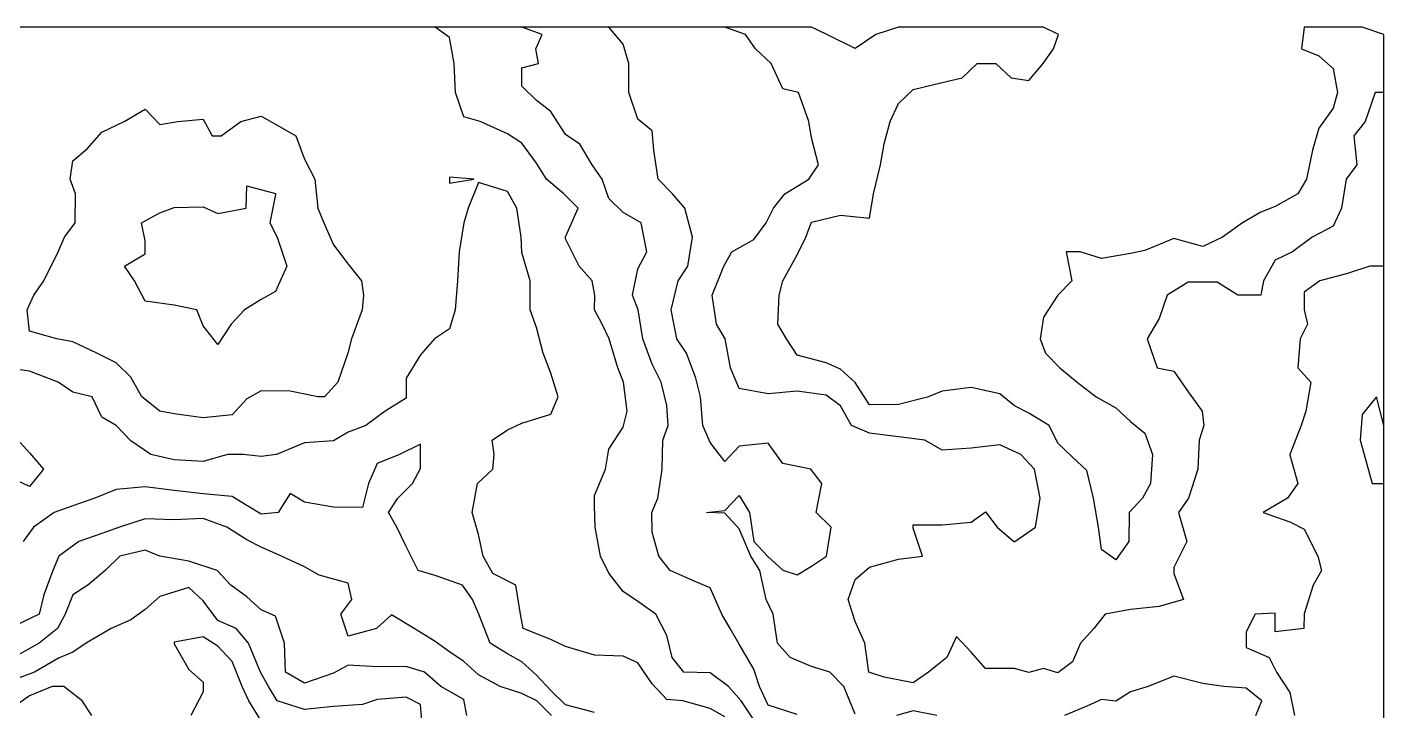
# Model space of a CAD drawing. Header units: metres. Extents: x -40 to 16440, y -40 to 16680.
# Drawn here: x 8948 to 16440, y 12906 to 16680 of the extents above; entities that cross this region are included whole.
import ezdxf

# ---------------------------------------------------------------- set-up
doc = ezdxf.new("R2010")
doc.units = ezdxf.units.M
doc.layers.add('CURVAS_INTERMEDIARIAS_50M', color=8, linetype='CONTINUOUS')
doc.layers.add('CURVAS_MESTRAS_250M', color=1, linetype='CONTINUOUS')

msp = doc.modelspace()

# ---------------------------------------------------------------- linework, layer by layer
at = {"layer": 'CURVAS_INTERMEDIARIAS_50M'}
for points in [[(16440, 12800), (16440, 12960), (16440, 13120), (16440, 13280), (16440, 13440), (16440, 13600), (16440, 13760), (16440, 13920), (16440, 14080), (16440, 14240), (16440, 14400), (16440, 14560), (16440, 14720), (16440, 14880), (16440, 15040), (16440, 15200), (16440, 15360), (16440, 15520), (16440, 15680), (16440, 15840), (16440, 16000), (16440, 16160), (16440, 16320), (16440, 16480), (16440, 16640), (16320, 16680), (16160, 16680), (16000, 16680), (15984.6, 16560), (16080, 16522.26), (16160, 16452.58), (16183.6, 16320), (16160, 16233.58), (16080, 16123.02), (16045.89, 16000), (16013.48, 15840), (15965.53, 15760), (15840, 15690.28), (15760, 15659), (15659.43, 15600), (15548.33, 15520), (15440, 15469.84), (15280, 15514.05), (15120, 15446.44), (15040, 15430.27), (14880, 15403.22), (14762.91, 15440), (14685.72, 15440), (14716.4, 15280), (14640, 15199.89), (14560, 15079.34), (14541.05, 14960), (14571.32, 14880), (14650.63, 14800), (14746.69, 14720), (14851.54, 14640), (14960, 14578.06), (15040, 14503.84), (15120, 14437.95), (15162.03, 14320), (15151.06, 14160), (15106.49, 14080), (15032.77, 14000), (15030.97, 13840), (14960, 13739.94), (14880, 13795.41), (14864.76, 13920), (14836.26, 14080), (14800, 14232.93), (14720, 14305.25), (14640, 14382.76), (14591.32, 14480), (14480, 14548.57), (14400, 14589.8), (14320, 14655.26), (14160, 14691.16), (14000, 14670.41), (13920, 14637.07), (13760, 14597.52), (13600, 14595.3), (13520, 14717.79), (13440, 14792.17), (13360, 14827.56), (13200, 14868.78), (13140.55, 14960), (13093.78, 15040), (13101.09, 15200), (13121.03, 15280), (13200, 15422.58), (13247.78, 15520), (13280, 15602.57), (13440, 15641.19), (13600, 15626.19), (13621.49, 15760), (13660.18, 15920), (13680, 16035.1), (13714.14, 16160), (13760, 16259.15), (13840, 16335.16), (14000, 16374.46), (14110.34, 16400), (14194.57, 16480), (14296.93, 16480), (14381.79, 16400), (14480, 16385.16), (14558.57, 16480), (14615.68, 16560), (14642.97, 16640), (14560, 16680), (14400, 16680), (14240, 16680), (14080, 16680), (13920, 16680), (13760, 16680), (13635.04, 16640), (13520, 16562.58), (13363.5, 16640), (13280, 16680), (13120, 16680), (12960, 16680), (12800, 16680), (12640, 16680), (12480, 16680), (12320, 16680), (12160, 16680), (12000, 16680), (11840, 16680), (11680, 16680), (11520, 16680), (11360, 16680), (11200, 16680), (11040, 16680), (10880, 16680), (10720, 16680), (10560, 16680), (10400, 16680), (10240, 16680), (10080, 16680), (9920, 16680), (9760, 16680), (9600, 16680), (9440, 16680), (9280, 16680), (9120, 16680), (8960, 16680), (8800, 16680)], [(13520, 12887.66), (13458.09, 13040), (13380.33, 13120), (13280, 13149.93), (13162.22, 13200), (13091.68, 13280), (13067.61, 13440), (13029.59, 13520), (12993.03, 13680), (12944.77, 13760), (12880, 13910.88), (12800, 13996.41), (12698.64, 14000), (12800, 14010.96), (12880, 14093.56), (12936.84, 14000), (12960, 13840.09), (13035.49, 13760), (13120, 13682.25), (13200, 13656.6), (13280, 13704.94), (13361.58, 13760), (13388.63, 13920), (13304.68, 14000), (13336.04, 14160), (13275.25, 14240), (13120, 14270.55), (13040, 14382.75), (12880, 14367.27), (12800, 14282.37), (12720, 14387.06), (12678.43, 14480), (12665.93, 14640), (12640, 14742.16), (12589.45, 14880), (12535.84, 14960), (12504.02, 15120), (12543.25, 15280), (12597.13, 15360), (12622.08, 15520), (12579.74, 15680), (12510.77, 15760), (12432.32, 15840), (12408.07, 16000), (12400, 16107.23), (12320, 16171.2), (12269.83, 16320), (12270.51, 16480), (12240, 16586.02), (12160, 16680), (12000, 16680), (11840, 16680), (11680, 16680), (11520, 16680), (11360, 16680), (11200, 16680), (11040, 16680), (10880, 16680), (10720, 16680), (10560, 16680), (10400, 16680), (10240, 16680), (10080, 16680), (9920, 16680), (9760, 16680), (9600, 16680), (9440, 16680), (9280, 16680), (9120, 16680), (8960, 16680), (8800, 16680)], [(13200, 12885.84), (13040, 12936.31), (12992.71, 13040), (12960, 13135.35), (12880, 13274.34), (12829.33, 13360), (12784.15, 13440), (12720, 13584.55), (12640, 13617.03), (12499.4, 13680), (12435.96, 13760), (12400, 13892.81), (12396.72, 14000), (12430.68, 14080), (12454.76, 14240), (12457.6, 14400), (12487.69, 14480), (12480, 14591.48), (12448.05, 14720), (12400, 14820.31), (12347.91, 14960), (12321.94, 15120), (12289.84, 15200), (12320, 15345.71), (12370.4, 15440), (12337.74, 15600), (12240, 15657.3), (12160, 15734.01), (12123.97, 15840), (12067.94, 15920), (12000, 16034.48), (11920, 16086.8), (11840, 16213.56), (11760, 16274.68), (11680, 16354.24), (11680, 16455.42), (11770.98, 16480), (11756.24, 16560), (11791.5, 16640), (11680, 16680), (11520, 16680), (11360, 16680), (11200, 16680), (11040, 16680), (10880, 16680), (10720, 16680), (10560, 16680), (10400, 16680), (10240, 16680), (10080, 16680), (9920, 16680), (9760, 16680), (9600, 16680), (9440, 16680), (9280, 16680), (9120, 16680), (8960, 16680), (8800, 16680)], [(12960, 12856.06), (12890.14, 12960), (12820.51, 13040), (12720, 13116.05), (12574.6, 13120), (12508.99, 13200), (12480, 13322.25), (12419.69, 13440), (12320, 13508.58), (12240, 13564.68), (12160, 13665.26), (12114.65, 13760), (12083.57, 13920), (12080, 14039.04), (12080, 14094.83), (12142.34, 14240), (12160, 14350.28), (12240, 14471.97), (12261.9, 14560), (12240.36, 14720), (12208.89, 14800), (12161.54, 14960), (12123.19, 15040), (12079.96, 15120), (12082.41, 15200), (12068.57, 15280), (11995.57, 15360), (11920, 15511.66), (11920, 15522.15), (11991.24, 15680), (11911.09, 15760), (11815.12, 15840), (11760, 15929.88), (11680, 16039.18), (11600, 16091.25), (11448.99, 16160), (11360, 16185.44), (11312.49, 16320), (11306.06, 16480), (11280, 16622.96), (11200, 16680), (11040, 16680), (10880, 16680), (10720, 16680), (10560, 16680), (10400, 16680), (10240, 16680), (10080, 16680), (9920, 16680), (9760, 16680), (9600, 16680), (9440, 16680), (9280, 16680), (9120, 16680), (8960, 16680), (8800, 16680)], [(12800, 12872.47), (12720, 12918.62), (12567.78, 12960), (12480, 12967.34), (12400, 13053.81), (12320, 13170.73), (12240, 13206.55), (12080, 13213.19), (11920, 13261.02), (11840, 13299.15), (11687.5, 13360), (11672.69, 13440), (11646.2, 13600), (11520, 13663.41), (11466.44, 13760), (11440, 13878.32), (11405.49, 14000), (11433.9, 14160), (11520, 14239.1), (11526.26, 14320), (11515.82, 14400), (11600, 14456.36), (11680, 14492.91), (11840, 14543.43), (11881.01, 14640), (11840, 14769.37), (11797.21, 14880), (11760, 15022.79), (11724.76, 15120), (11724.8, 15280), (11680, 15436.33), (11676.42, 15520), (11651.18, 15680), (11600, 15772.43), (11440, 15822.29), (11383.16, 15680), (11360, 15599.22), (11332.79, 15440), (11323.61, 15280), (11311.47, 15120), (11280, 15013.65), (11196.55, 14960), (11120, 14870.93), (11040, 14741.94), (11040, 14657.06), (11040, 14632.27), (10925.18, 14560), (10818.55, 14480), (10720, 14443.22), (10640, 14395.36), (10480, 14384.46), (10324.3, 14320), (10240, 14310), (10141.02, 14320), (10053.9, 14320), (9920, 14282.73), (9760, 14291.69), (9630.89, 14320), (9520, 14396.03), (9440.16, 14480), (9360, 14526.9), (9306.17, 14640), (9200, 14664.84), (9118.14, 14720), (8960, 14781.21), (8829.91, 14800)], [(16440, 12800), (16440, 12960), (16440, 13120), (16440, 13280), (16440, 13440), (16440, 13600), (16440, 13760), (16440, 13920), (16440, 14080), (16440, 14240), (16440, 14400), (16440, 14560), (16440, 14720), (16440, 14880), (16440, 15040), (16440, 15200), (16440, 15360), (16363.2, 15360), (16240, 15320.21), (16086.11, 15280), (16000, 15217.34), (15999.61, 15120), (16017.43, 15040), (15977.33, 14960), (15965.62, 14800), (16036.59, 14720), (16008.27, 14560), (15984.22, 14480), (15920, 14320.39), (15920, 14318.51), (15964.68, 14160), (15908.75, 14080), (15773.85, 14000), (15920, 13948.48), (16000, 13908.91), (16075.39, 13760), (16095.75, 13680), (16048.86, 13600), (16000, 13440.96), (15998.52, 13360), (15840, 13341.05), (15840, 13426.08), (15840, 13444.5), (15728.43, 13440), (15680, 13342.6), (15680, 13256.01), (15806.88, 13200), (15846.59, 13120), (15920, 13007.61), (15947.22, 12880)], [(11843.29, 12880), (11762.82, 12960), (11680, 13001.69), (11560.09, 13040), (11440, 13105.05), (11360, 13177.21), (11280, 13231.24), (11200, 13288.38), (11085.1, 13360), (10960, 13436.18), (10876.63, 13360), (10720, 13317.21), (10680.55, 13440), (10741.3, 13520), (10720, 13609.77), (10560, 13655.05), (10480, 13700.46), (10352.96, 13760), (10240, 13809.01), (10160, 13849.17), (10051.31, 13920), (9920, 13967.38), (9760, 13960.19), (9600, 13965.36), (9458.2, 13920), (9360, 13885.43), (9232.28, 13840), (9122.08, 13760), (9089.11, 13680), (9040, 13546.91), (9014.01, 13440), (8880, 13375.04)], [(11374.89, 12880), (11360, 12967.68), (11233.08, 13040), (11141.09, 13120), (11040, 13149.62), (10880, 13148.24), (10720, 13158.56), (10640, 13113.5), (10480, 13057.72), (10374.19, 13120), (10368.86, 13280), (10320, 13428.32), (10240, 13463.55), (10160, 13535.28), (10073.2, 13600), (9996.99, 13680), (9840, 13732.8), (9680, 13759.03), (9600, 13792), (9460.36, 13760), (9378.99, 13680), (9283, 13600), (9200, 13546.43), (9156.93, 13440), (9115, 13360), (9014.41, 13280), (8880, 13203.88)], [(11131.78, 12800), (11120, 12941.45), (11040, 12980.83), (10880, 12967.97), (10800, 12939.83), (10640, 12929.88), (10480, 12913.57), (10329.23, 12960), (10280.95, 13040), (10235.75, 13120), (10170.37, 13280), (10101.52, 13360), (10000, 13403.66), (9920, 13512.06), (9840, 13586.53), (9680, 13535.95), (9600, 13465.51), (9520, 13408.02), (9410.77, 13360), (9280, 13283.12), (9200, 13229.33), (9120, 13196.28), (8987.56, 13120), (8880, 13078.05)], [(10240, 12849.71), (10172.43, 12960), (10135.33, 13040), (10080, 13177.39), (10000, 13262.99), (9920, 13314.49), (9760, 13285.14), (9760, 13275.27), (9840, 13134.59), (9920, 13063.52), (9920, 13009.69), (9851.79, 12880)], [(9305.4, 12880), (9251.74, 12960), (9149.69, 13040), (9086.27, 13040), (8960, 12989.1), (8880, 12930.67)], [(15733.44, 12880), (15765.9, 12960), (15680, 13031.23), (15556.76, 13040), (15440, 13057.16), (15280, 13096.45), (15138.87, 13040), (15040, 13010.39), (14960, 12958.85), (14880, 12969.14), (14800, 12930.61), (14675.69, 12880)], [(13971.76, 12880), (13840, 12906.24), (13748.8, 12880)]]:
    msp.add_lwpolyline(points, dxfattribs=at)
for points in [[(10080, 14539.04), (9920, 14523.6), (9760, 14545.69), (9679.64, 14560), (9581.13, 14640), (9520, 14747.3), (9440, 14827.5), (9333.32, 14880), (9200, 14942.79), (9111.79, 14960), (8960, 15001.89), (8948.37, 15120), (8984.1, 15200), (9040, 15280.19), (9118.34, 15440), (9153.77, 15520), (9212.09, 15600), (9213.88, 15760), (9184.96, 15840), (9200, 15942.55), (9280, 16008), (9360, 16101.12), (9482.95, 16160), (9600, 16227.24), (9680, 16143.11), (9780.27, 16160), (9920, 16172.49), (9969.41, 16080), (10019.68, 16080), (10126.83, 16160), (10240, 16188.02), (10320, 16144.63), (10431.18, 16080), (10480, 15950.26), (10535.77, 15840), (10552.74, 15680), (10585.21, 15600), (10640, 15478.59), (10720, 15371.11), (10793.85, 15280), (10805.64, 15200), (10797.93, 15120), (10739.68, 14960), (10718.41, 14880), (10663.73, 14720), (10589.92, 14640), (10552.09, 14640), (10400, 14671.3), (10240, 14672.11), (10160, 14628.23), (10080, 14539.04)], [(11413.54, 15840), (11280, 15852.55), (11280, 15819.04), (11413.54, 15840)], [(10000, 14927.52), (9920, 15030.42), (9885.5, 15120), (9760, 15145.3), (9600, 15166.33), (9539.77, 15280), (9485.6, 15360), (9600, 15428.89), (9600, 15500.27), (9579.69, 15600), (9680, 15655.66), (9760, 15684.11), (9920, 15687.67), (10000, 15651.5), (10157.97, 15680), (10160, 15804.32), (10320, 15761.39), (10320, 15755.72), (10288.1, 15600), (10328.31, 15520), (10381.56, 15360), (10320, 15220.4), (10240, 15177), (10148.03, 15120), (10074.88, 15040), (10000, 14927.52)], [(16440, 14160), (16440, 14320), (16440, 14480), (16400, 14638.73), (16320, 14540.87), (16309.29, 14400), (16330.99, 14320), (16374.54, 14160), (16440, 14160)], [(8960, 14143.46), (8880, 14182.3), (8822.15, 14320), (8880, 14419.98), (8960, 14330.3), (9038.81, 14240), (8960, 14143.46)]]:
    msp.add_lwpolyline(points, close=True, dxfattribs=at)
at = {"layer": 'CURVAS_MESTRAS_250M'}
for points in [[(16440, 12800), (16440, 12960), (16440, 13120), (16440, 13280), (16440, 13440), (16440, 13600), (16440, 13760), (16440, 13920), (16440, 14080), (16440, 14240), (16440, 14400), (16440, 14560), (16440, 14720), (16440, 14880), (16440, 15040), (16440, 15200), (16440, 15360), (16440, 15520), (16440, 15680), (16440, 15840), (16440, 16000), (16440, 16160), (16440, 16320), (16392.36, 16320), (16337.64, 16160), (16273.55, 16080), (16290.55, 15920), (16232, 15840), (16206.82, 15680), (16160, 15581.28), (16044.02, 15520), (15935.67, 15440), (15840, 15394.4), (15774.67, 15280), (15759.74, 15200), (15634.07, 15200), (15520, 15272.44), (15360, 15272.97), (15243.46, 15200), (15200, 15071.99), (15132.11, 14960), (15187.38, 14800), (15280, 14780.82), (15360, 14666.48), (15435.82, 14560), (15446.62, 14480), (15419.72, 14400), (15412.38, 14240), (15360.22, 14080), (15305.65, 14000), (15351.13, 13840), (15280, 13696.97), (15280, 13662.99), (15333.21, 13520), (15200, 13481.55), (15040, 13464.21), (14900.85, 13440), (14838.23, 13360), (14765.29, 13280), (14720, 13176.34), (14640, 13115.99), (14560, 13140.25), (14480, 13116.76), (14400, 13140.15), (14240, 13139.14), (14160, 13229.84), (14080, 13315.11), (14027.3, 13200), (13926.09, 13120), (13840, 13061.01), (13680, 13091.3), (13595.75, 13120), (13573.24, 13280), (13520, 13398.33), (13482.03, 13520), (13520, 13631.27), (13600, 13699.2), (13760, 13743.52), (13891.61, 13760), (13840, 13914.8), (13840, 13932.24), (14000, 13932.69), (14160, 13947.73), (14240, 14005.14), (14304.3, 13920), (14395.64, 13840), (14401.16, 13840), (14515.96, 13920), (14541.98, 14080), (14511.06, 14240), (14434.43, 14320), (14320, 14374.85), (14160, 14355.28), (14000, 14344.2), (13905.4, 14400), (13760, 14418.76), (13600, 14438.63), (13500.27, 14480), (13440, 14589.74), (13360, 14648.98), (13200, 14670.3), (13040, 14655.09), (12880, 14685.99), (12831.98, 14800), (12802.78, 14960), (12753.8, 15040), (12729.83, 15200), (12795.61, 15360), (12839.44, 15440), (12960, 15508.08), (13028.56, 15600), (13070.14, 15680), (13131.92, 15760), (13264.08, 15840), (13317.75, 15920), (13280, 16068.82), (13263.97, 16160), (13206.99, 16320), (13120, 16339.57), (13055.61, 16480), (12970.58, 16560), (12915.57, 16640), (12800, 16680), (12640, 16680), (12480, 16680), (12320, 16680), (12160, 16680), (12000, 16680), (11840, 16680), (11680, 16680), (11520, 16680), (11360, 16680), (11200, 16680), (11040, 16680), (10880, 16680), (10720, 16680), (10560, 16680), (10400, 16680), (10240, 16680), (10080, 16680), (9920, 16680), (9760, 16680), (9600, 16680), (9440, 16680), (9280, 16680), (9120, 16680), (8960, 16680), (8800, 16680)], [(12080, 12896.84), (11920, 12938.48), (11840, 13017.42), (11760, 13102.04), (11680, 13176.58), (11600, 13219.97), (11505.4, 13280), (11441.69, 13440), (11406.75, 13520), (11351.15, 13600), (11200, 13652.97), (11106.22, 13680), (11040, 13812.95), (10988.97, 13920), (10943.39, 14000), (10994.1, 14080), (11075.78, 14160), (11120, 14244.23), (11120, 14377.1), (11003.62, 14320), (10880, 14271.04), (10832.89, 14160), (10800, 14028.66), (10640, 14029.67), (10480, 14057.26), (10400, 14105.66), (10334.39, 14000), (10240, 13991.66), (10160, 14038.91), (10080, 14089.59), (9920, 14104.38), (9760, 14122.58), (9600, 14142.44), (9440, 14127.06), (9321.61, 14080), (9200, 14038.14), (9096.42, 14000), (8983.36, 13920), (8924.83, 13840)]]:
    msp.add_lwpolyline(points, dxfattribs=at)

doc.saveas('drawing.dxf')
